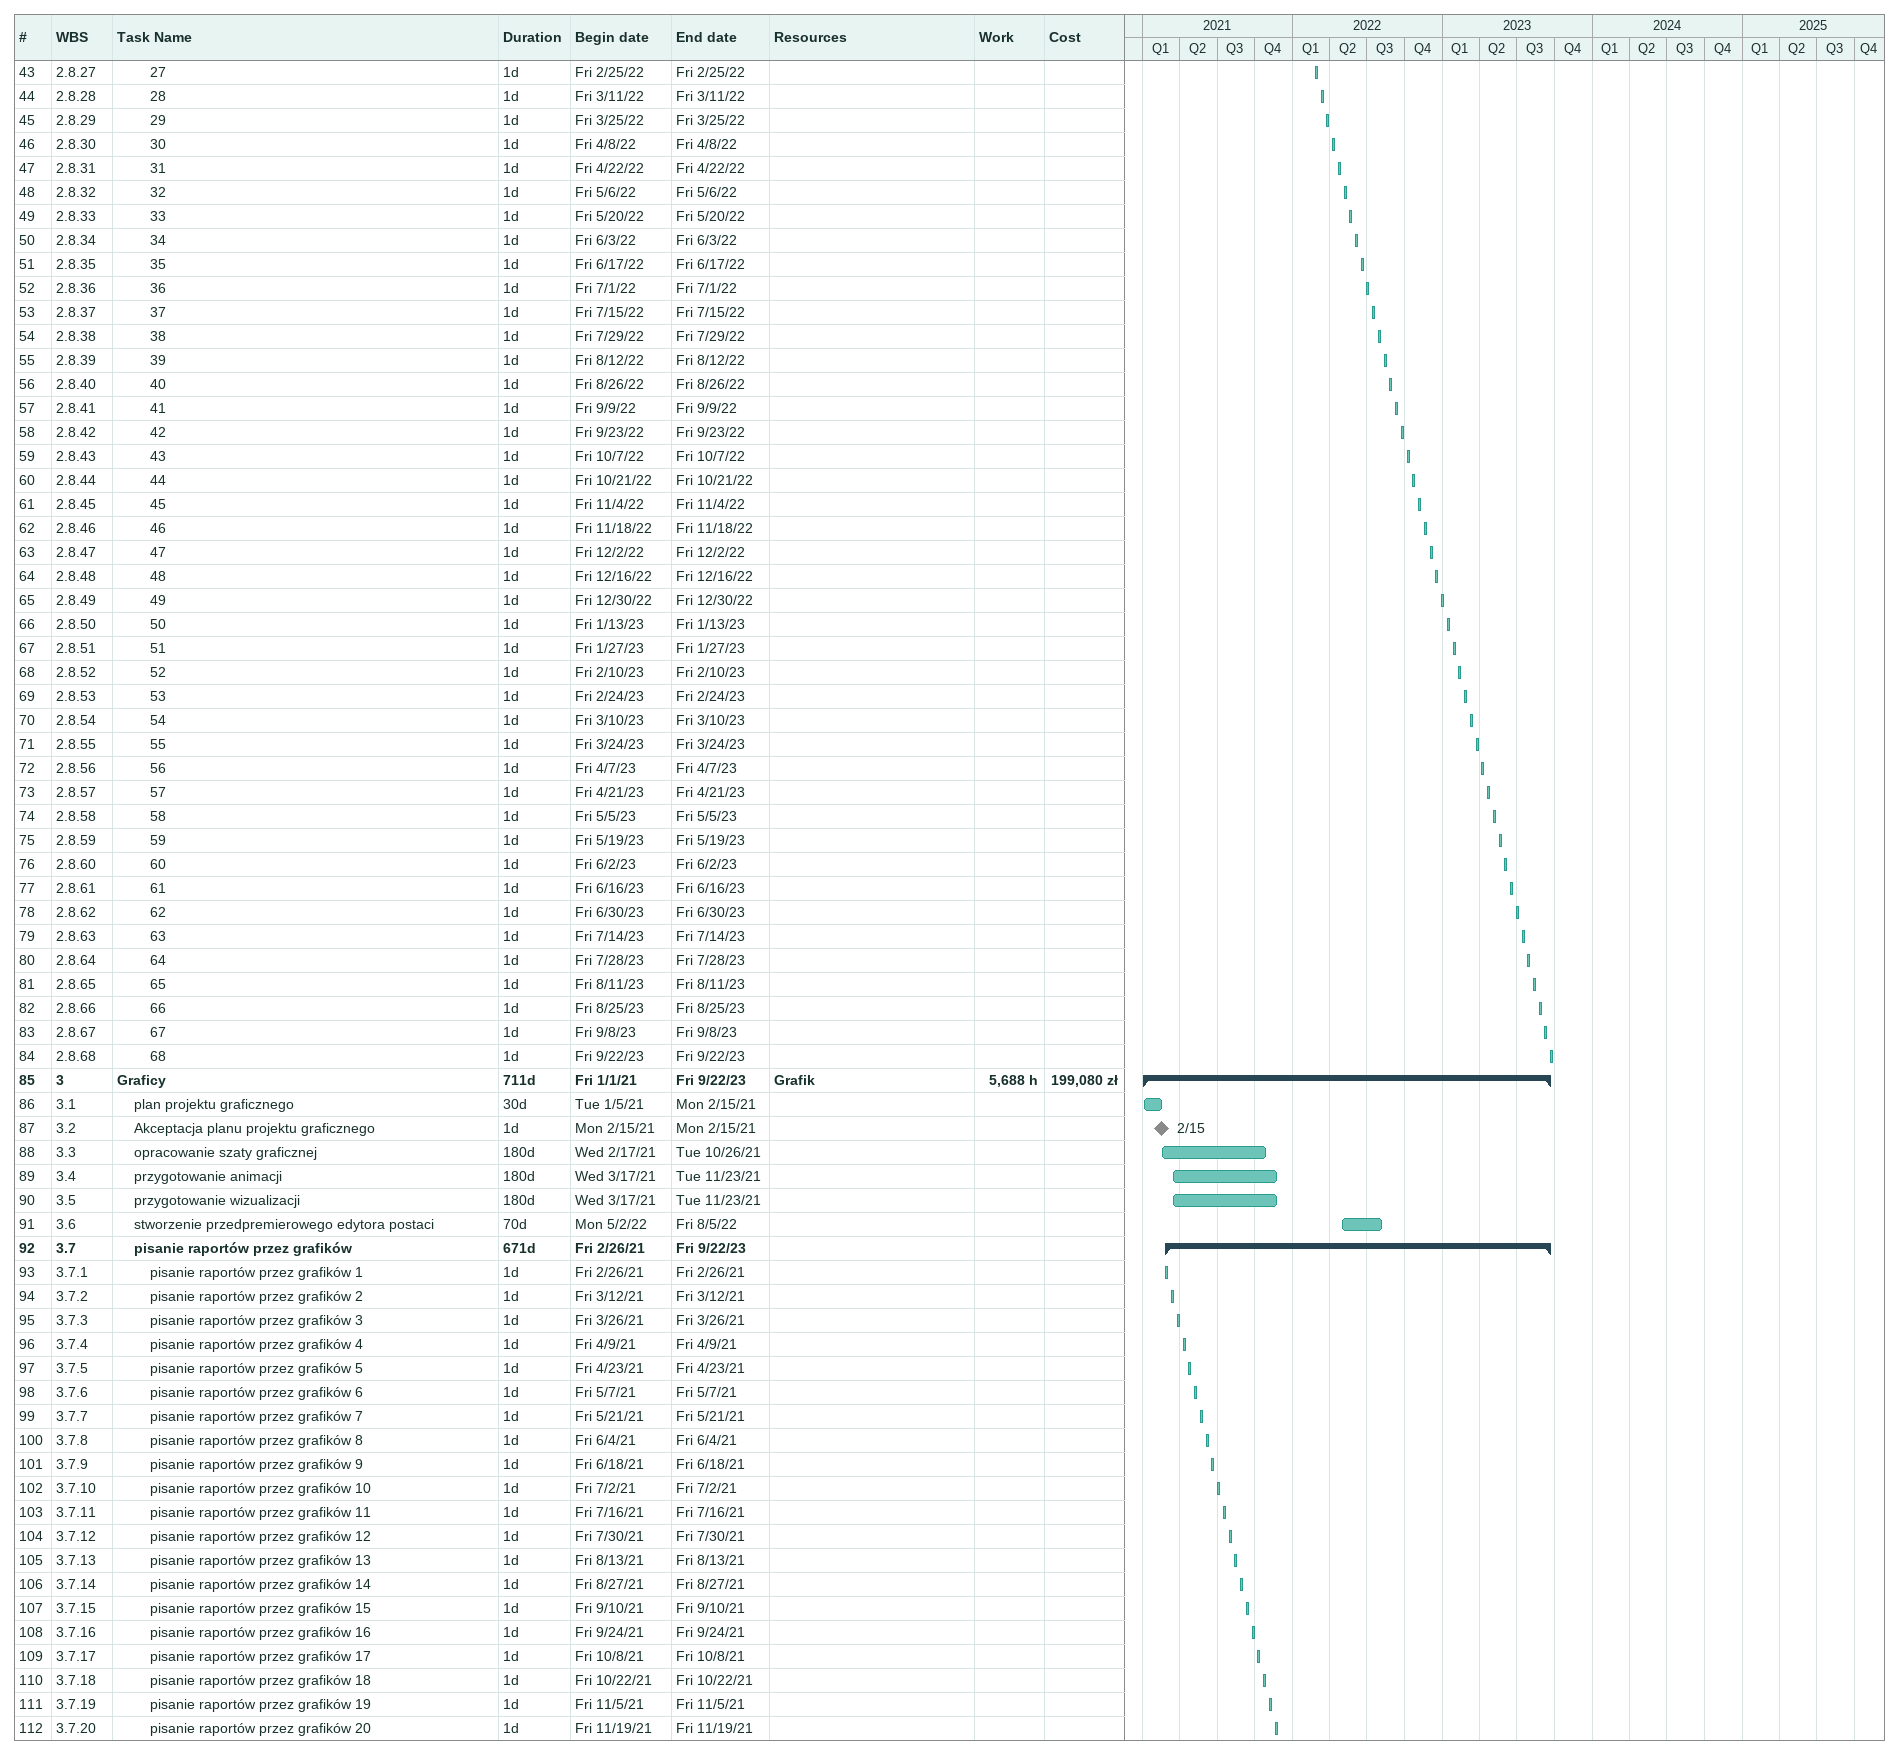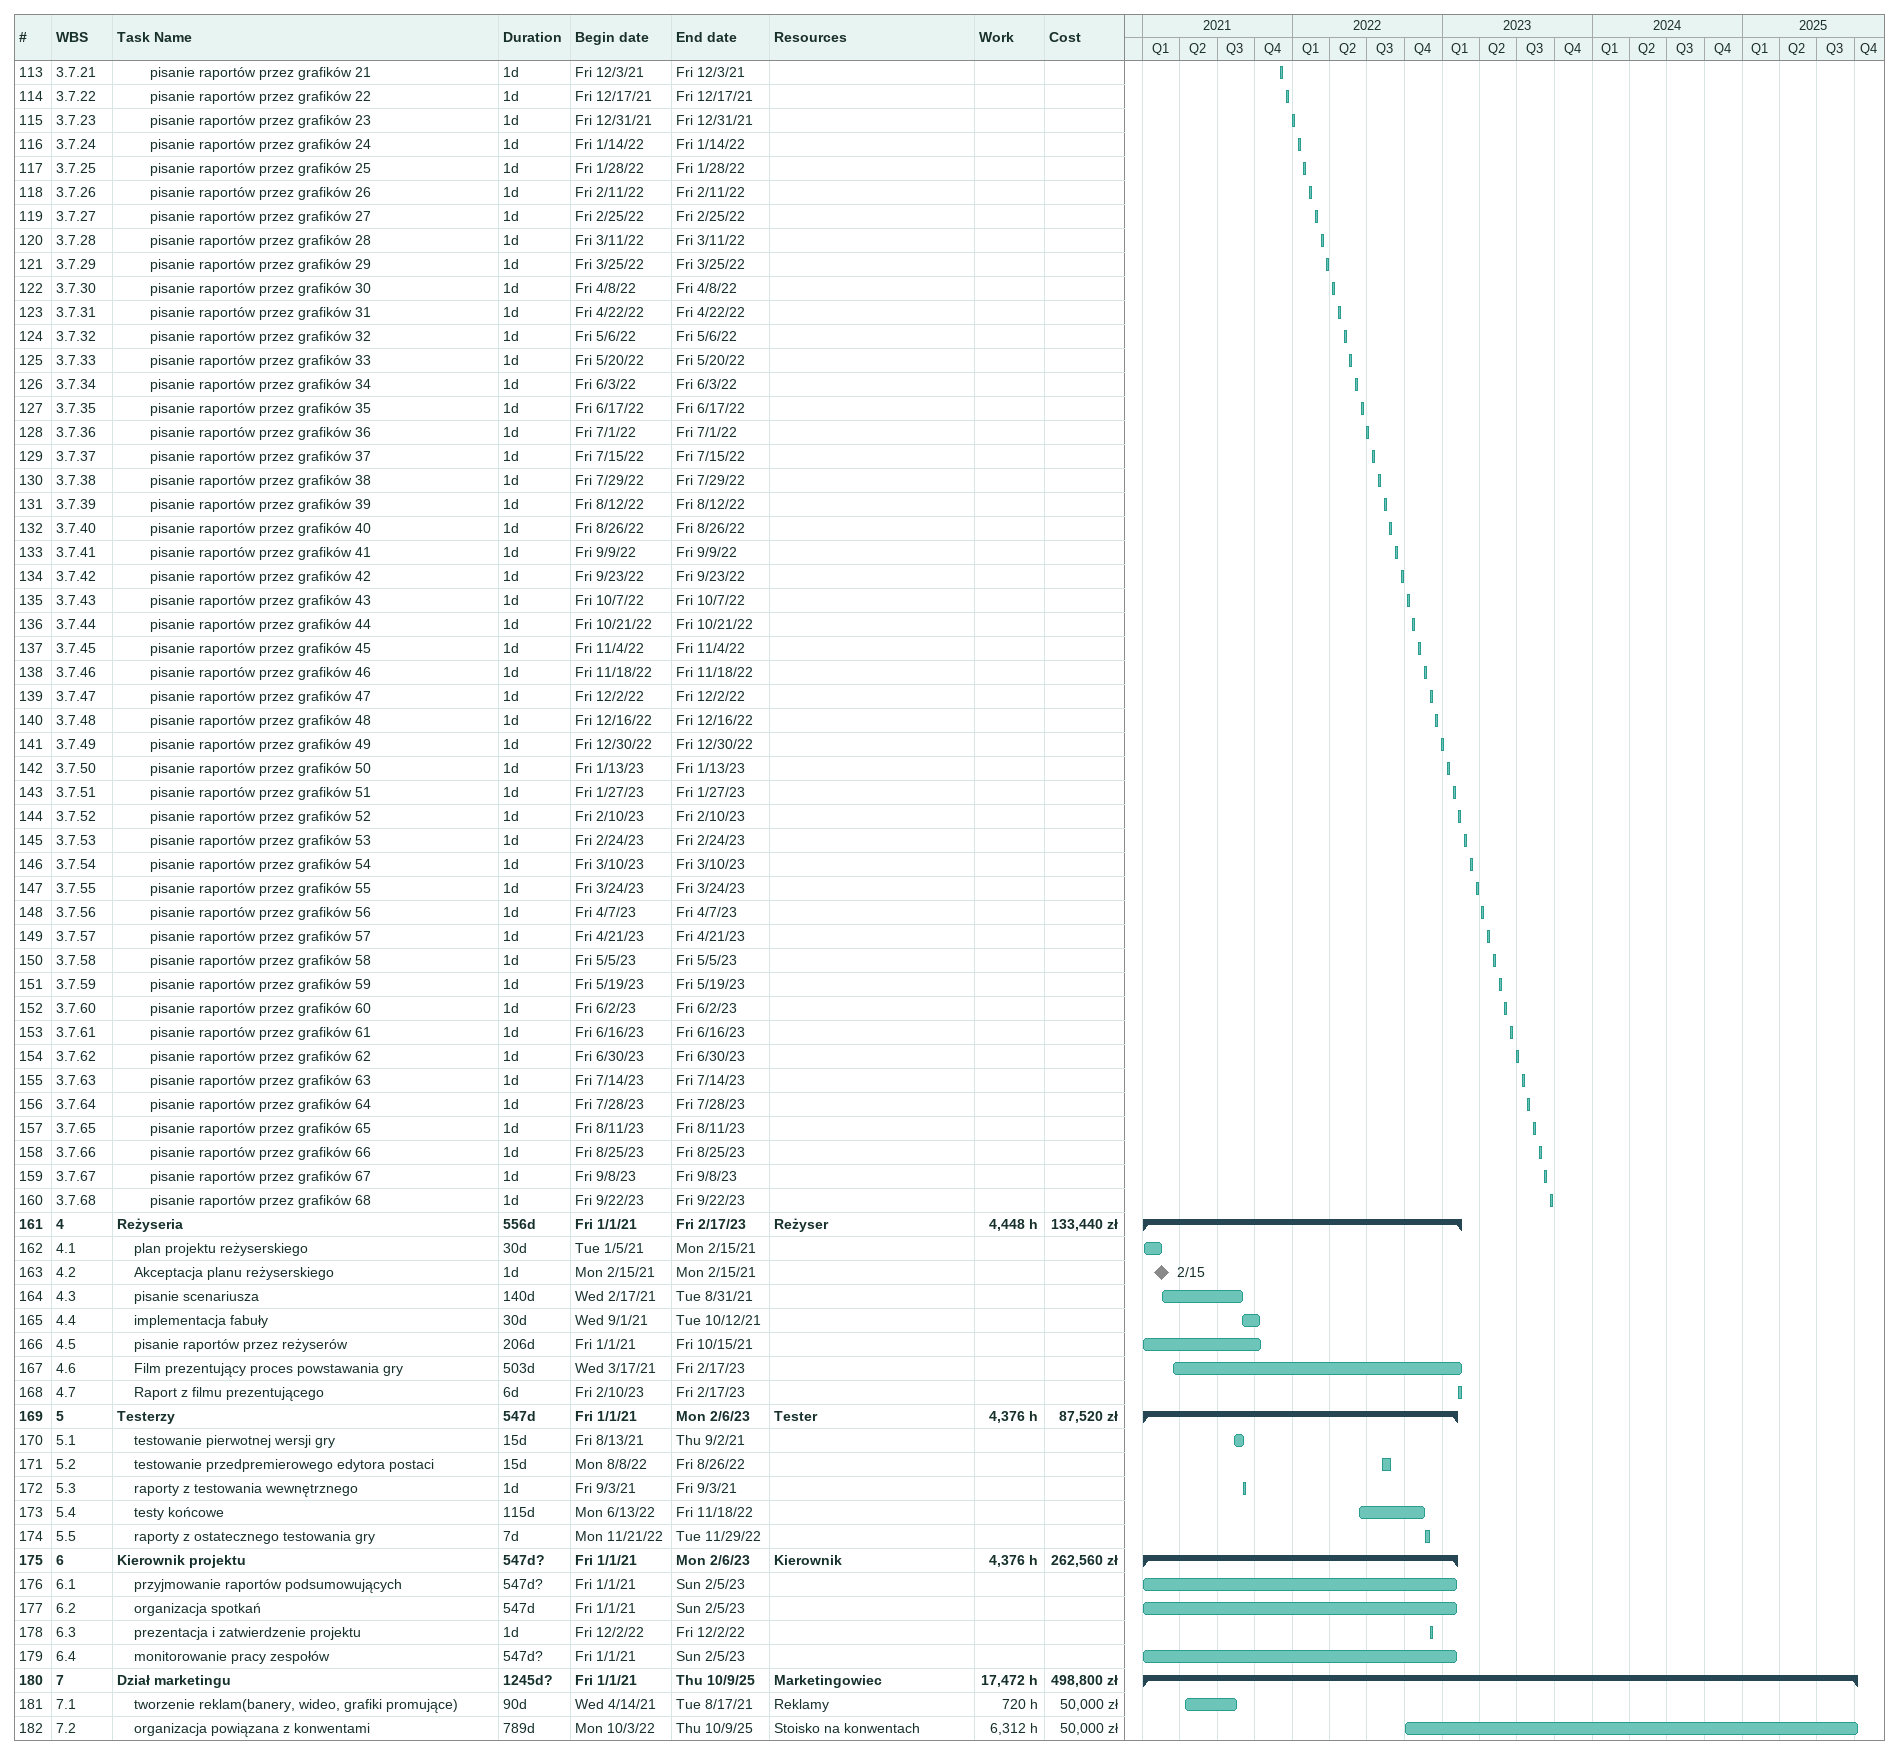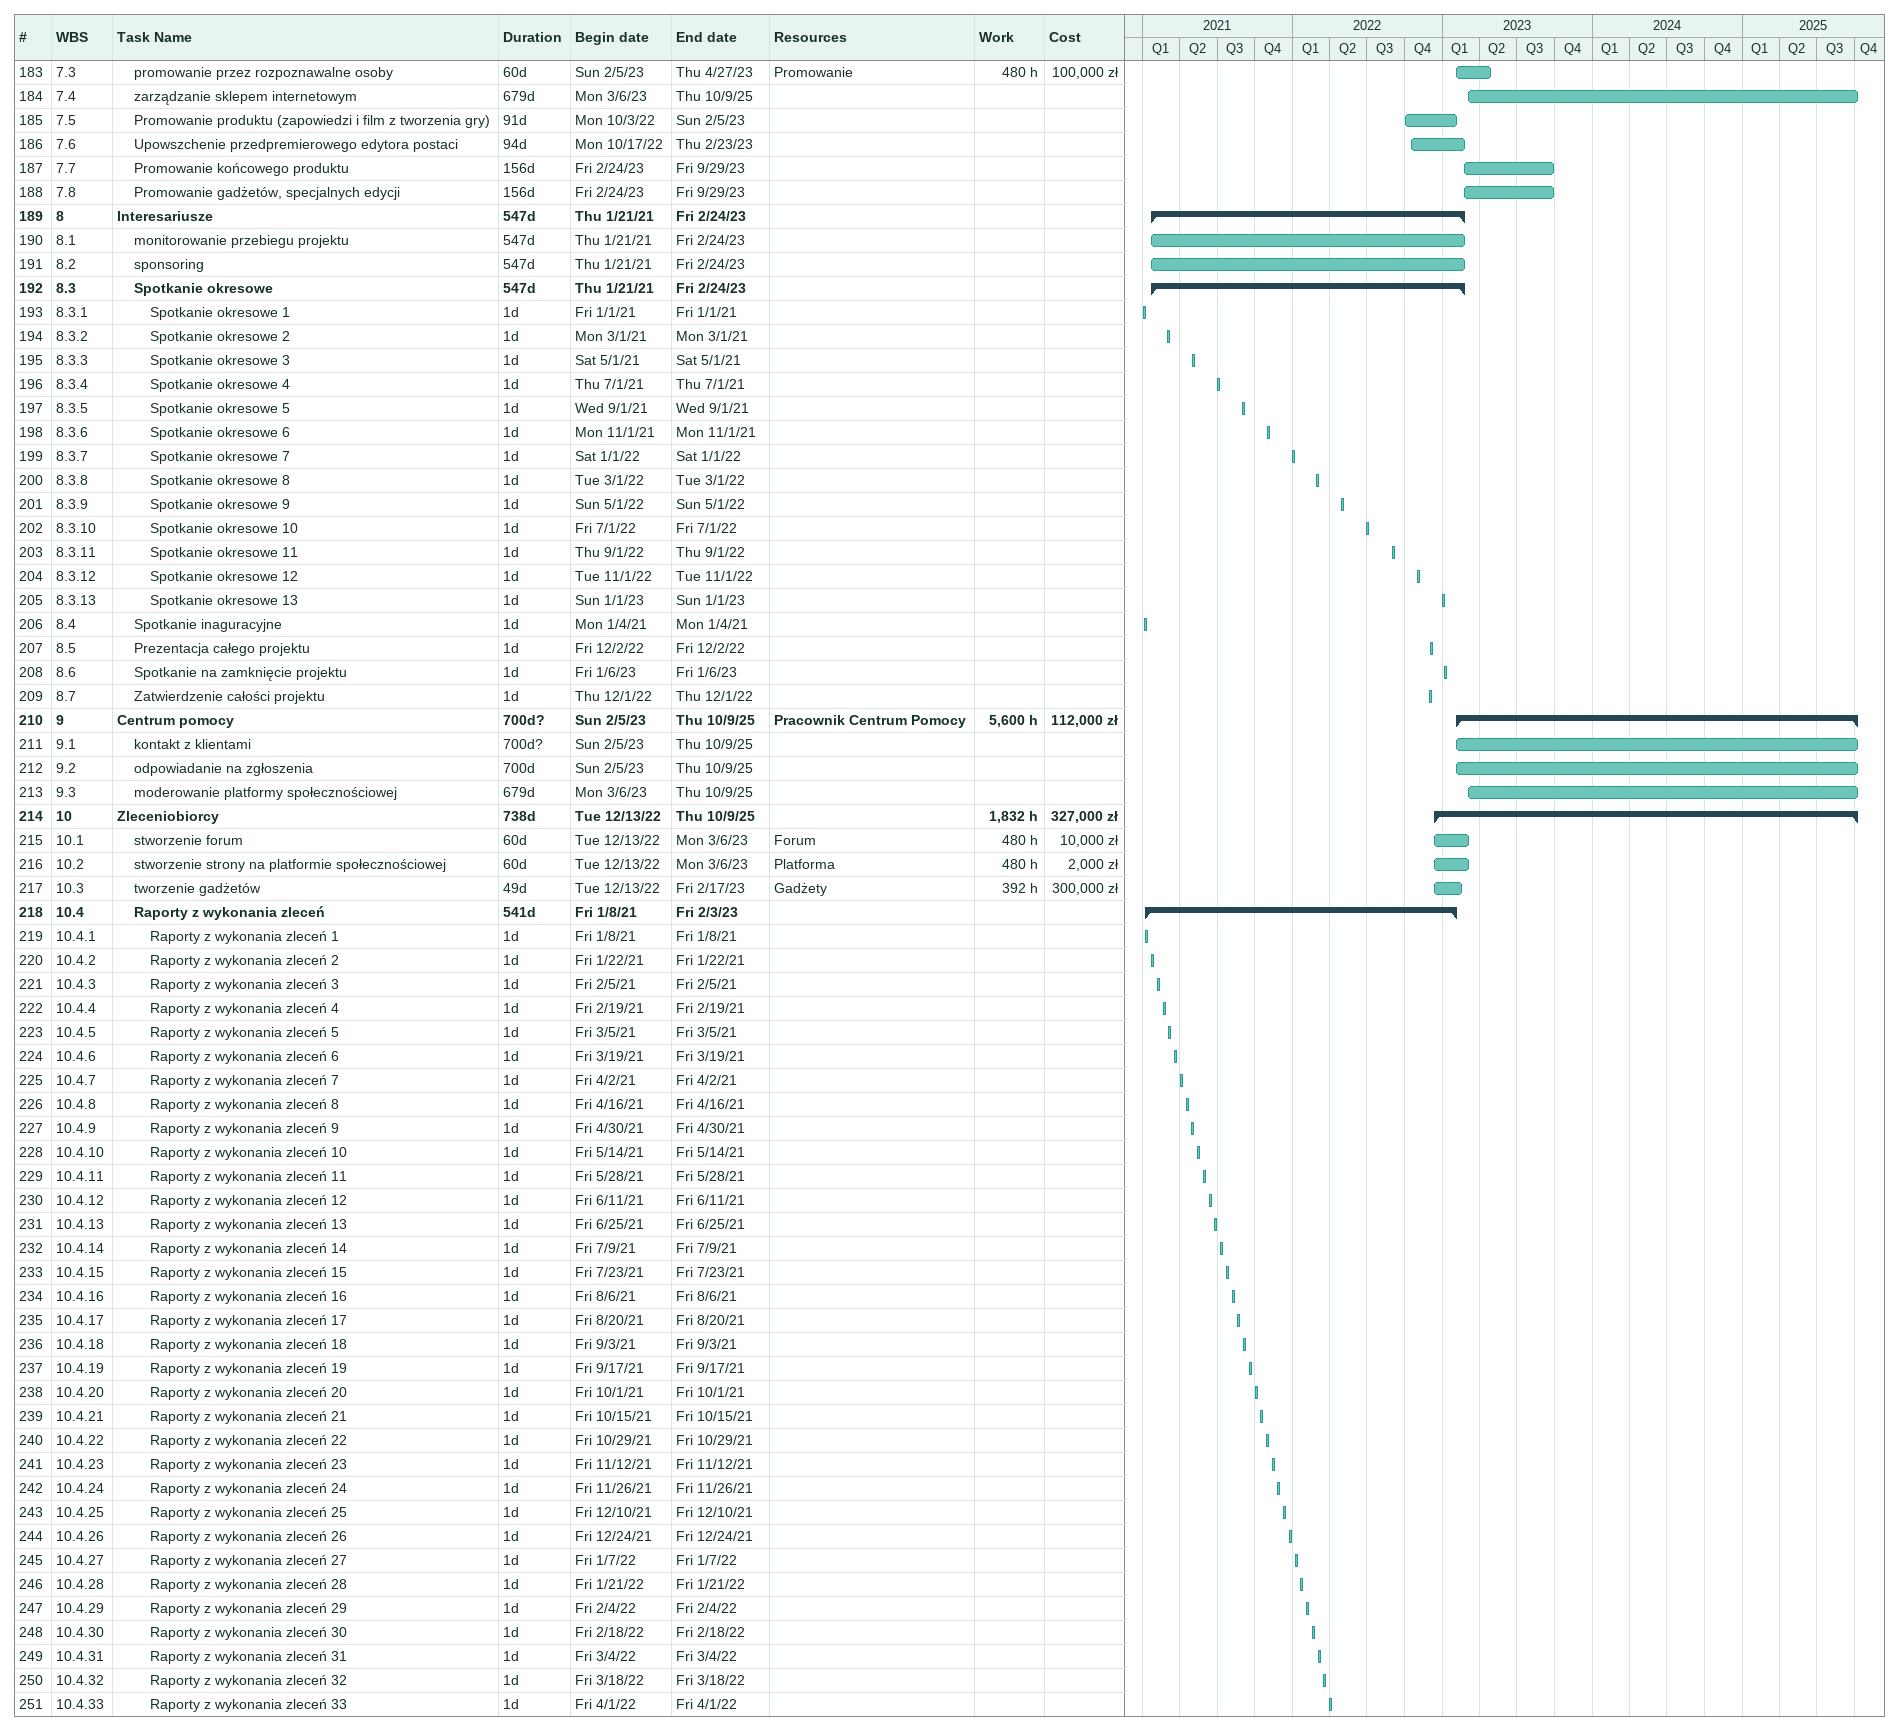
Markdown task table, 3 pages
| ID | WBS | Task | Duration | Start | Finish | Resources | Work (h) | Cost (zł) |
|---|---|---|---|---|---|---|---|---|
| 43 | 2.8.27 | 27 | 1d | 2022-02-25 | 2022-02-25 |  |  |  |
| 44 | 2.8.28 | 28 | 1d | 2022-03-11 | 2022-03-11 |  |  |  |
| 45 | 2.8.29 | 29 | 1d | 2022-03-25 | 2022-03-25 |  |  |  |
| 46 | 2.8.30 | 30 | 1d | 2022-04-08 | 2022-04-08 |  |  |  |
| 47 | 2.8.31 | 31 | 1d | 2022-04-22 | 2022-04-22 |  |  |  |
| 48 | 2.8.32 | 32 | 1d | 2022-05-06 | 2022-05-06 |  |  |  |
| 49 | 2.8.33 | 33 | 1d | 2022-05-20 | 2022-05-20 |  |  |  |
| 50 | 2.8.34 | 34 | 1d | 2022-06-03 | 2022-06-03 |  |  |  |
| 51 | 2.8.35 | 35 | 1d | 2022-06-17 | 2022-06-17 |  |  |  |
| 52 | 2.8.36 | 36 | 1d | 2022-07-01 | 2022-07-01 |  |  |  |
| 53 | 2.8.37 | 37 | 1d | 2022-07-15 | 2022-07-15 |  |  |  |
| 54 | 2.8.38 | 38 | 1d | 2022-07-29 | 2022-07-29 |  |  |  |
| 55 | 2.8.39 | 39 | 1d | 2022-08-12 | 2022-08-12 |  |  |  |
| 56 | 2.8.40 | 40 | 1d | 2022-08-26 | 2022-08-26 |  |  |  |
| 57 | 2.8.41 | 41 | 1d | 2022-09-09 | 2022-09-09 |  |  |  |
| 58 | 2.8.42 | 42 | 1d | 2022-09-23 | 2022-09-23 |  |  |  |
| 59 | 2.8.43 | 43 | 1d | 2022-10-07 | 2022-10-07 |  |  |  |
| 60 | 2.8.44 | 44 | 1d | 2022-10-21 | 2022-10-21 |  |  |  |
| 61 | 2.8.45 | 45 | 1d | 2022-11-04 | 2022-11-04 |  |  |  |
| 62 | 2.8.46 | 46 | 1d | 2022-11-18 | 2022-11-18 |  |  |  |
| 63 | 2.8.47 | 47 | 1d | 2022-12-02 | 2022-12-02 |  |  |  |
| 64 | 2.8.48 | 48 | 1d | 2022-12-16 | 2022-12-16 |  |  |  |
| 65 | 2.8.49 | 49 | 1d | 2022-12-30 | 2022-12-30 |  |  |  |
| 66 | 2.8.50 | 50 | 1d | 2023-01-13 | 2023-01-13 |  |  |  |
| 67 | 2.8.51 | 51 | 1d | 2023-01-27 | 2023-01-27 |  |  |  |
| 68 | 2.8.52 | 52 | 1d | 2023-02-10 | 2023-02-10 |  |  |  |
| 69 | 2.8.53 | 53 | 1d | 2023-02-24 | 2023-02-24 |  |  |  |
| 70 | 2.8.54 | 54 | 1d | 2023-03-10 | 2023-03-10 |  |  |  |
| 71 | 2.8.55 | 55 | 1d | 2023-03-24 | 2023-03-24 |  |  |  |
| 72 | 2.8.56 | 56 | 1d | 2023-04-07 | 2023-04-07 |  |  |  |
| 73 | 2.8.57 | 57 | 1d | 2023-04-21 | 2023-04-21 |  |  |  |
| 74 | 2.8.58 | 58 | 1d | 2023-05-05 | 2023-05-05 |  |  |  |
| 75 | 2.8.59 | 59 | 1d | 2023-05-19 | 2023-05-19 |  |  |  |
| 76 | 2.8.60 | 60 | 1d | 2023-06-02 | 2023-06-02 |  |  |  |
| 77 | 2.8.61 | 61 | 1d | 2023-06-16 | 2023-06-16 |  |  |  |
| 78 | 2.8.62 | 62 | 1d | 2023-06-30 | 2023-06-30 |  |  |  |
| 79 | 2.8.63 | 63 | 1d | 2023-07-14 | 2023-07-14 |  |  |  |
| 80 | 2.8.64 | 64 | 1d | 2023-07-28 | 2023-07-28 |  |  |  |
| 81 | 2.8.65 | 65 | 1d | 2023-08-11 | 2023-08-11 |  |  |  |
| 82 | 2.8.66 | 66 | 1d | 2023-08-25 | 2023-08-25 |  |  |  |
| 83 | 2.8.67 | 67 | 1d | 2023-09-08 | 2023-09-08 |  |  |  |
| 84 | 2.8.68 | 68 | 1d | 2023-09-22 | 2023-09-22 |  |  |  |
| 85 | 3 | **Graficy** | 711d | 2021-01-01 | 2023-09-22 | Grafik | 5688 | 199080 |
| 86 | 3.1 | plan projektu graficznego | 30d | 2021-01-05 | 2021-02-15 |  |  |  |
| 87 | 3.2 | Akceptacja planu projektu graficznego | 1d | 2021-02-15 | 2021-02-15 |  |  |  |
| 88 | 3.3 | opracowanie szaty graficznej | 180d | 2021-02-17 | 2021-10-26 |  |  |  |
| 89 | 3.4 | przygotowanie animacji | 180d | 2021-03-17 | 2021-11-23 |  |  |  |
| 90 | 3.5 | przygotowanie wizualizacji | 180d | 2021-03-17 | 2021-11-23 |  |  |  |
| 91 | 3.6 | stworzenie przedpremierowego edytora postaci | 70d | 2022-05-02 | 2022-08-05 |  |  |  |
| 92 | 3.7 | **pisanie raportów przez grafików** | 671d | 2021-02-26 | 2023-09-22 |  |  |  |
| 93 | 3.7.1 | pisanie raportów przez grafików 1 | 1d | 2021-02-26 | 2021-02-26 |  |  |  |
| 94 | 3.7.2 | pisanie raportów przez grafików 2 | 1d | 2021-03-12 | 2021-03-12 |  |  |  |
| 95 | 3.7.3 | pisanie raportów przez grafików 3 | 1d | 2021-03-26 | 2021-03-26 |  |  |  |
| 96 | 3.7.4 | pisanie raportów przez grafików 4 | 1d | 2021-04-09 | 2021-04-09 |  |  |  |
| 97 | 3.7.5 | pisanie raportów przez grafików 5 | 1d | 2021-04-23 | 2021-04-23 |  |  |  |
| 98 | 3.7.6 | pisanie raportów przez grafików 6 | 1d | 2021-05-07 | 2021-05-07 |  |  |  |
| 99 | 3.7.7 | pisanie raportów przez grafików 7 | 1d | 2021-05-21 | 2021-05-21 |  |  |  |
| 100 | 3.7.8 | pisanie raportów przez grafików 8 | 1d | 2021-06-04 | 2021-06-04 |  |  |  |
| 101 | 3.7.9 | pisanie raportów przez grafików 9 | 1d | 2021-06-18 | 2021-06-18 |  |  |  |
| 102 | 3.7.10 | pisanie raportów przez grafików 10 | 1d | 2021-07-02 | 2021-07-02 |  |  |  |
| 103 | 3.7.11 | pisanie raportów przez grafików 11 | 1d | 2021-07-16 | 2021-07-16 |  |  |  |
| 104 | 3.7.12 | pisanie raportów przez grafików 12 | 1d | 2021-07-30 | 2021-07-30 |  |  |  |
| 105 | 3.7.13 | pisanie raportów przez grafików 13 | 1d | 2021-08-13 | 2021-08-13 |  |  |  |
| 106 | 3.7.14 | pisanie raportów przez grafików 14 | 1d | 2021-08-27 | 2021-08-27 |  |  |  |
| 107 | 3.7.15 | pisanie raportów przez grafików 15 | 1d | 2021-09-10 | 2021-09-10 |  |  |  |
| 108 | 3.7.16 | pisanie raportów przez grafików 16 | 1d | 2021-09-24 | 2021-09-24 |  |  |  |
| 109 | 3.7.17 | pisanie raportów przez grafików 17 | 1d | 2021-10-08 | 2021-10-08 |  |  |  |
| 110 | 3.7.18 | pisanie raportów przez grafików 18 | 1d | 2021-10-22 | 2021-10-22 |  |  |  |
| 111 | 3.7.19 | pisanie raportów przez grafików 19 | 1d | 2021-11-05 | 2021-11-05 |  |  |  |
| 112 | 3.7.20 | pisanie raportów przez grafików 20 | 1d | 2021-11-19 | 2021-11-19 |  |  |  |
| 113 | 3.7.21 | pisanie raportów przez grafików 21 | 1d | 2021-12-03 | 2021-12-03 |  |  |  |
| 114 | 3.7.22 | pisanie raportów przez grafików 22 | 1d | 2021-12-17 | 2021-12-17 |  |  |  |
| 115 | 3.7.23 | pisanie raportów przez grafików 23 | 1d | 2021-12-31 | 2021-12-31 |  |  |  |
| 116 | 3.7.24 | pisanie raportów przez grafików 24 | 1d | 2022-01-14 | 2022-01-14 |  |  |  |
| 117 | 3.7.25 | pisanie raportów przez grafików 25 | 1d | 2022-01-28 | 2022-01-28 |  |  |  |
| 118 | 3.7.26 | pisanie raportów przez grafików 26 | 1d | 2022-02-11 | 2022-02-11 |  |  |  |
| 119 | 3.7.27 | pisanie raportów przez grafików 27 | 1d | 2022-02-25 | 2022-02-25 |  |  |  |
| 120 | 3.7.28 | pisanie raportów przez grafików 28 | 1d | 2022-03-11 | 2022-03-11 |  |  |  |
| 121 | 3.7.29 | pisanie raportów przez grafików 29 | 1d | 2022-03-25 | 2022-03-25 |  |  |  |
| 122 | 3.7.30 | pisanie raportów przez grafików 30 | 1d | 2022-04-08 | 2022-04-08 |  |  |  |
| 123 | 3.7.31 | pisanie raportów przez grafików 31 | 1d | 2022-04-22 | 2022-04-22 |  |  |  |
| 124 | 3.7.32 | pisanie raportów przez grafików 32 | 1d | 2022-05-06 | 2022-05-06 |  |  |  |
| 125 | 3.7.33 | pisanie raportów przez grafików 33 | 1d | 2022-05-20 | 2022-05-20 |  |  |  |
| 126 | 3.7.34 | pisanie raportów przez grafików 34 | 1d | 2022-06-03 | 2022-06-03 |  |  |  |
| 127 | 3.7.35 | pisanie raportów przez grafików 35 | 1d | 2022-06-17 | 2022-06-17 |  |  |  |
| 128 | 3.7.36 | pisanie raportów przez grafików 36 | 1d | 2022-07-01 | 2022-07-01 |  |  |  |
| 129 | 3.7.37 | pisanie raportów przez grafików 37 | 1d | 2022-07-15 | 2022-07-15 |  |  |  |
| 130 | 3.7.38 | pisanie raportów przez grafików 38 | 1d | 2022-07-29 | 2022-07-29 |  |  |  |
| 131 | 3.7.39 | pisanie raportów przez grafików 39 | 1d | 2022-08-12 | 2022-08-12 |  |  |  |
| 132 | 3.7.40 | pisanie raportów przez grafików 40 | 1d | 2022-08-26 | 2022-08-26 |  |  |  |
| 133 | 3.7.41 | pisanie raportów przez grafików 41 | 1d | 2022-09-09 | 2022-09-09 |  |  |  |
| 134 | 3.7.42 | pisanie raportów przez grafików 42 | 1d | 2022-09-23 | 2022-09-23 |  |  |  |
| 135 | 3.7.43 | pisanie raportów przez grafików 43 | 1d | 2022-10-07 | 2022-10-07 |  |  |  |
| 136 | 3.7.44 | pisanie raportów przez grafików 44 | 1d | 2022-10-21 | 2022-10-21 |  |  |  |
| 137 | 3.7.45 | pisanie raportów przez grafików 45 | 1d | 2022-11-04 | 2022-11-04 |  |  |  |
| 138 | 3.7.46 | pisanie raportów przez grafików 46 | 1d | 2022-11-18 | 2022-11-18 |  |  |  |
| 139 | 3.7.47 | pisanie raportów przez grafików 47 | 1d | 2022-12-02 | 2022-12-02 |  |  |  |
| 140 | 3.7.48 | pisanie raportów przez grafików 48 | 1d | 2022-12-16 | 2022-12-16 |  |  |  |
| 141 | 3.7.49 | pisanie raportów przez grafików 49 | 1d | 2022-12-30 | 2022-12-30 |  |  |  |
| 142 | 3.7.50 | pisanie raportów przez grafików 50 | 1d | 2023-01-13 | 2023-01-13 |  |  |  |
| 143 | 3.7.51 | pisanie raportów przez grafików 51 | 1d | 2023-01-27 | 2023-01-27 |  |  |  |
| 144 | 3.7.52 | pisanie raportów przez grafików 52 | 1d | 2023-02-10 | 2023-02-10 |  |  |  |
| 145 | 3.7.53 | pisanie raportów przez grafików 53 | 1d | 2023-02-24 | 2023-02-24 |  |  |  |
| 146 | 3.7.54 | pisanie raportów przez grafików 54 | 1d | 2023-03-10 | 2023-03-10 |  |  |  |
| 147 | 3.7.55 | pisanie raportów przez grafików 55 | 1d | 2023-03-24 | 2023-03-24 |  |  |  |
| 148 | 3.7.56 | pisanie raportów przez grafików 56 | 1d | 2023-04-07 | 2023-04-07 |  |  |  |
| 149 | 3.7.57 | pisanie raportów przez grafików 57 | 1d | 2023-04-21 | 2023-04-21 |  |  |  |
| 150 | 3.7.58 | pisanie raportów przez grafików 58 | 1d | 2023-05-05 | 2023-05-05 |  |  |  |
| 151 | 3.7.59 | pisanie raportów przez grafików 59 | 1d | 2023-05-19 | 2023-05-19 |  |  |  |
| 152 | 3.7.60 | pisanie raportów przez grafików 60 | 1d | 2023-06-02 | 2023-06-02 |  |  |  |
| 153 | 3.7.61 | pisanie raportów przez grafików 61 | 1d | 2023-06-16 | 2023-06-16 |  |  |  |
| 154 | 3.7.62 | pisanie raportów przez grafików 62 | 1d | 2023-06-30 | 2023-06-30 |  |  |  |
| 155 | 3.7.63 | pisanie raportów przez grafików 63 | 1d | 2023-07-14 | 2023-07-14 |  |  |  |
| 156 | 3.7.64 | pisanie raportów przez grafików 64 | 1d | 2023-07-28 | 2023-07-28 |  |  |  |
| 157 | 3.7.65 | pisanie raportów przez grafików 65 | 1d | 2023-08-11 | 2023-08-11 |  |  |  |
| 158 | 3.7.66 | pisanie raportów przez grafików 66 | 1d | 2023-08-25 | 2023-08-25 |  |  |  |
| 159 | 3.7.67 | pisanie raportów przez grafików 67 | 1d | 2023-09-08 | 2023-09-08 |  |  |  |
| 160 | 3.7.68 | pisanie raportów przez grafików 68 | 1d | 2023-09-22 | 2023-09-22 |  |  |  |
| 161 | 4 | **Reżyseria** | 556d | 2021-01-01 | 2023-02-17 | Reżyser | 4448 | 133440 |
| 162 | 4.1 | plan projektu reżyserskiego | 30d | 2021-01-05 | 2021-02-15 |  |  |  |
| 163 | 4.2 | Akceptacja planu reżyserskiego | 1d | 2021-02-15 | 2021-02-15 |  |  |  |
| 164 | 4.3 | pisanie scenariusza | 140d | 2021-02-17 | 2021-08-31 |  |  |  |
| 165 | 4.4 | implementacja fabuły | 30d | 2021-09-01 | 2021-10-12 |  |  |  |
| 166 | 4.5 | pisanie raportów przez reżyserów | 206d | 2021-01-01 | 2021-10-15 |  |  |  |
| 167 | 4.6 | Film prezentujący proces powstawania gry | 503d | 2021-03-17 | 2023-02-17 |  |  |  |
| 168 | 4.7 | Raport z filmu prezentującego | 6d | 2023-02-10 | 2023-02-17 |  |  |  |
| 169 | 5 | **Testerzy** | 547d | 2021-01-01 | 2023-02-06 | Tester | 4376 | 87520 |
| 170 | 5.1 | testowanie pierwotnej wersji gry | 15d | 2021-08-13 | 2021-09-02 |  |  |  |
| 171 | 5.2 | testowanie przedpremierowego edytora postaci | 15d | 2022-08-08 | 2022-08-26 |  |  |  |
| 172 | 5.3 | raporty z testowania wewnętrznego | 1d | 2021-09-03 | 2021-09-03 |  |  |  |
| 173 | 5.4 | testy końcowe | 115d | 2022-06-13 | 2022-11-18 |  |  |  |
| 174 | 5.5 | raporty z ostatecznego testowania gry | 7d | 2022-11-21 | 2022-11-29 |  |  |  |
| 175 | 6 | **Kierownik projektu** | 547d? | 2021-01-01 | 2023-02-06 | Kierownik | 4376 | 262560 |
| 176 | 6.1 | przyjmowanie raportów podsumowujących | 547d? | 2021-01-01 | 2023-02-05 |  |  |  |
| 177 | 6.2 | organizacja spotkań | 547d | 2021-01-01 | 2023-02-05 |  |  |  |
| 178 | 6.3 | prezentacja i zatwierdzenie projektu | 1d | 2022-12-02 | 2022-12-02 |  |  |  |
| 179 | 6.4 | monitorowanie pracy zespołów | 547d? | 2021-01-01 | 2023-02-05 |  |  |  |
| 180 | 7 | **Dział marketingu** | 1245d? | 2021-01-01 | 2025-10-09 | Marketingowiec | 17472 | 498800 |
| 181 | 7.1 | tworzenie reklam(banery, wideo, grafiki promujące) | 90d | 2021-04-14 | 2021-08-17 | Reklamy | 720 | 50000 |
| 182 | 7.2 | organizacja powiązana z konwentami | 789d | 2022-10-03 | 2025-10-09 | Stoisko na konwentach | 6312 | 50000 |
| 183 | 7.3 | promowanie przez rozpoznawalne osoby | 60d | 2023-02-05 | 2023-04-27 | Promowanie | 480 | 100000 |
| 184 | 7.4 | zarządzanie sklepem internetowym | 679d | 2023-03-06 | 2025-10-09 |  |  |  |
| 185 | 7.5 | Promowanie produktu (zapowiedzi i film z tworzenia gry) | 91d | 2022-10-03 | 2023-02-05 |  |  |  |
| 186 | 7.6 | Upowszchenie przedpremierowego edytora postaci | 94d | 2022-10-17 | 2023-02-23 |  |  |  |
| 187 | 7.7 | Promowanie końcowego produktu | 156d | 2023-02-24 | 2023-09-29 |  |  |  |
| 188 | 7.8 | Promowanie gadżetów, specjalnych edycji | 156d | 2023-02-24 | 2023-09-29 |  |  |  |
| 189 | 8 | **Interesariusze** | 547d | 2021-01-21 | 2023-02-24 |  |  |  |
| 190 | 8.1 | monitorowanie przebiegu projektu | 547d | 2021-01-21 | 2023-02-24 |  |  |  |
| 191 | 8.2 | sponsoring | 547d | 2021-01-21 | 2023-02-24 |  |  |  |
| 192 | 8.3 | **Spotkanie okresowe** | 547d | 2021-01-21 | 2023-02-24 |  |  |  |
| 193 | 8.3.1 | Spotkanie okresowe 1 | 1d | 2021-01-01 | 2021-01-01 |  |  |  |
| 194 | 8.3.2 | Spotkanie okresowe 2 | 1d | 2021-03-01 | 2021-03-01 |  |  |  |
| 195 | 8.3.3 | Spotkanie okresowe 3 | 1d | 2021-05-01 | 2021-05-01 |  |  |  |
| 196 | 8.3.4 | Spotkanie okresowe 4 | 1d | 2021-07-01 | 2021-07-01 |  |  |  |
| 197 | 8.3.5 | Spotkanie okresowe 5 | 1d | 2021-09-01 | 2021-09-01 |  |  |  |
| 198 | 8.3.6 | Spotkanie okresowe 6 | 1d | 2021-11-01 | 2021-11-01 |  |  |  |
| 199 | 8.3.7 | Spotkanie okresowe 7 | 1d | 2022-01-01 | 2022-01-01 |  |  |  |
| 200 | 8.3.8 | Spotkanie okresowe 8 | 1d | 2022-03-01 | 2022-03-01 |  |  |  |
| 201 | 8.3.9 | Spotkanie okresowe 9 | 1d | 2022-05-01 | 2022-05-01 |  |  |  |
| 202 | 8.3.10 | Spotkanie okresowe 10 | 1d | 2022-07-01 | 2022-07-01 |  |  |  |
| 203 | 8.3.11 | Spotkanie okresowe 11 | 1d | 2022-09-01 | 2022-09-01 |  |  |  |
| 204 | 8.3.12 | Spotkanie okresowe 12 | 1d | 2022-11-01 | 2022-11-01 |  |  |  |
| 205 | 8.3.13 | Spotkanie okresowe 13 | 1d | 2023-01-01 | 2023-01-01 |  |  |  |
| 206 | 8.4 | Spotkanie inaguracyjne | 1d | 2021-01-04 | 2021-01-04 |  |  |  |
| 207 | 8.5 | Prezentacja całego projektu | 1d | 2022-12-02 | 2022-12-02 |  |  |  |
| 208 | 8.6 | Spotkanie na zamknięcie projektu | 1d | 2023-01-06 | 2023-01-06 |  |  |  |
| 209 | 8.7 | Zatwierdzenie całości projektu | 1d | 2022-12-01 | 2022-12-01 |  |  |  |
| 210 | 9 | **Centrum pomocy** | 700d? | 2023-02-05 | 2025-10-09 | Pracownik Centrum Pomocy | 5600 | 112000 |
| 211 | 9.1 | kontakt z klientami | 700d? | 2023-02-05 | 2025-10-09 |  |  |  |
| 212 | 9.2 | odpowiadanie na zgłoszenia | 700d | 2023-02-05 | 2025-10-09 |  |  |  |
| 213 | 9.3 | moderowanie platformy społecznościowej | 679d | 2023-03-06 | 2025-10-09 |  |  |  |
| 214 | 10 | **Zleceniobiorcy** | 738d | 2022-12-13 | 2025-10-09 |  | 1832 | 327000 |
| 215 | 10.1 | stworzenie forum | 60d | 2022-12-13 | 2023-03-06 | Forum | 480 | 10000 |
| 216 | 10.2 | stworzenie strony na platformie społecznościowej | 60d | 2022-12-13 | 2023-03-06 | Platforma | 480 | 2000 |
| 217 | 10.3 | tworzenie gadżetów | 49d | 2022-12-13 | 2023-02-17 | Gadżety | 392 | 300000 |
| 218 | 10.4 | **Raporty z wykonania zleceń** | 541d | 2021-01-08 | 2023-02-03 |  |  |  |
| 219 | 10.4.1 | Raporty z wykonania zleceń 1 | 1d | 2021-01-08 | 2021-01-08 |  |  |  |
| 220 | 10.4.2 | Raporty z wykonania zleceń 2 | 1d | 2021-01-22 | 2021-01-22 |  |  |  |
| 221 | 10.4.3 | Raporty z wykonania zleceń 3 | 1d | 2021-02-05 | 2021-02-05 |  |  |  |
| 222 | 10.4.4 | Raporty z wykonania zleceń 4 | 1d | 2021-02-19 | 2021-02-19 |  |  |  |
| 223 | 10.4.5 | Raporty z wykonania zleceń 5 | 1d | 2021-03-05 | 2021-03-05 |  |  |  |
| 224 | 10.4.6 | Raporty z wykonania zleceń 6 | 1d | 2021-03-19 | 2021-03-19 |  |  |  |
| 225 | 10.4.7 | Raporty z wykonania zleceń 7 | 1d | 2021-04-02 | 2021-04-02 |  |  |  |
| 226 | 10.4.8 | Raporty z wykonania zleceń 8 | 1d | 2021-04-16 | 2021-04-16 |  |  |  |
| 227 | 10.4.9 | Raporty z wykonania zleceń 9 | 1d | 2021-04-30 | 2021-04-30 |  |  |  |
| 228 | 10.4.10 | Raporty z wykonania zleceń 10 | 1d | 2021-05-14 | 2021-05-14 |  |  |  |
| 229 | 10.4.11 | Raporty z wykonania zleceń 11 | 1d | 2021-05-28 | 2021-05-28 |  |  |  |
| 230 | 10.4.12 | Raporty z wykonania zleceń 12 | 1d | 2021-06-11 | 2021-06-11 |  |  |  |
| 231 | 10.4.13 | Raporty z wykonania zleceń 13 | 1d | 2021-06-25 | 2021-06-25 |  |  |  |
| 232 | 10.4.14 | Raporty z wykonania zleceń 14 | 1d | 2021-07-09 | 2021-07-09 |  |  |  |
| 233 | 10.4.15 | Raporty z wykonania zleceń 15 | 1d | 2021-07-23 | 2021-07-23 |  |  |  |
| 234 | 10.4.16 | Raporty z wykonania zleceń 16 | 1d | 2021-08-06 | 2021-08-06 |  |  |  |
| 235 | 10.4.17 | Raporty z wykonania zleceń 17 | 1d | 2021-08-20 | 2021-08-20 |  |  |  |
| 236 | 10.4.18 | Raporty z wykonania zleceń 18 | 1d | 2021-09-03 | 2021-09-03 |  |  |  |
| 237 | 10.4.19 | Raporty z wykonania zleceń 19 | 1d | 2021-09-17 | 2021-09-17 |  |  |  |
| 238 | 10.4.20 | Raporty z wykonania zleceń 20 | 1d | 2021-10-01 | 2021-10-01 |  |  |  |
| 239 | 10.4.21 | Raporty z wykonania zleceń 21 | 1d | 2021-10-15 | 2021-10-15 |  |  |  |
| 240 | 10.4.22 | Raporty z wykonania zleceń 22 | 1d | 2021-10-29 | 2021-10-29 |  |  |  |
| 241 | 10.4.23 | Raporty z wykonania zleceń 23 | 1d | 2021-11-12 | 2021-11-12 |  |  |  |
| 242 | 10.4.24 | Raporty z wykonania zleceń 24 | 1d | 2021-11-26 | 2021-11-26 |  |  |  |
| 243 | 10.4.25 | Raporty z wykonania zleceń 25 | 1d | 2021-12-10 | 2021-12-10 |  |  |  |
| 244 | 10.4.26 | Raporty z wykonania zleceń 26 | 1d | 2021-12-24 | 2021-12-24 |  |  |  |
| 245 | 10.4.27 | Raporty z wykonania zleceń 27 | 1d | 2022-01-07 | 2022-01-07 |  |  |  |
| 246 | 10.4.28 | Raporty z wykonania zleceń 28 | 1d | 2022-01-21 | 2022-01-21 |  |  |  |
| 247 | 10.4.29 | Raporty z wykonania zleceń 29 | 1d | 2022-02-04 | 2022-02-04 |  |  |  |
| 248 | 10.4.30 | Raporty z wykonania zleceń 30 | 1d | 2022-02-18 | 2022-02-18 |  |  |  |
| 249 | 10.4.31 | Raporty z wykonania zleceń 31 | 1d | 2022-03-04 | 2022-03-04 |  |  |  |
| 250 | 10.4.32 | Raporty z wykonania zleceń 32 | 1d | 2022-03-18 | 2022-03-18 |  |  |  |
| 251 | 10.4.33 | Raporty z wykonania zleceń 33 | 1d | 2022-04-01 | 2022-04-01 |  |  |  |
